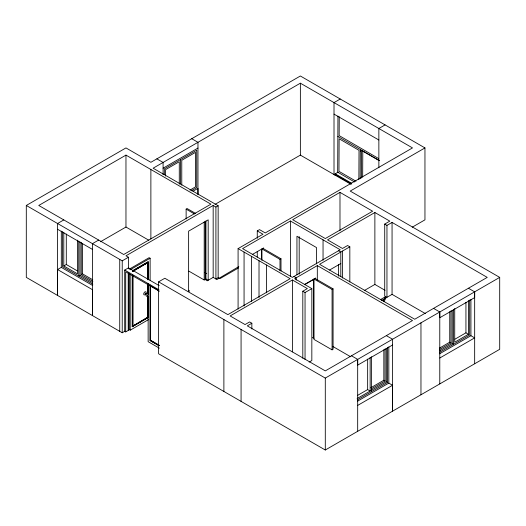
<?xml version="1.0" encoding="UTF-8"?>
<svg xmlns="http://www.w3.org/2000/svg" width="526" height="526" viewBox="0 0 526 526"><rect width="100%" height="100%" fill="white"/><g stroke="black" fill="none" stroke-linecap="round" stroke-linejoin="round"><path stroke-width="0.79" d="M92.701 285.513L61.305 267.386L57.571 269.542L57.571 295.441L57.571 223.511L63.797 219.914M197.967 194.009L197.967 188.341L193.088 191.162M351.453 355.78L357.68 359.376L357.68 365.136L392.56 344.997M357.43 401.239L388.826 383.112L392.56 385.275L392.56 411.168L392.56 339.237L386.334 335.641M433.549 308.387L439.775 311.977L439.775 317.737L474.662 297.598L474.662 291.845L468.429 288.248M337.948 116.068L337.672 172.173L354.517 181.957M339.237 116.779L339.145 135.609L378.674 158.556M358.877 179.629L359.021 150.331L339.125 138.779L338.961 171.331L356.017 181.233M360.165 178.715L360.31 149.489M361.375 178.018L361.513 150.383L379.134 160.614M362.664 177.183L362.795 151.126M132.887 270.509L148.141 261.705L148.043 279.194M383.309 301.036L384.815 297.795L385.834 297.959L392.061 294.363L425.449 313.634M384.158 301.576L385.834 297.959L384.289 297.407M132.19 275.013L132.19 326.725L148.043 317.467L148.043 296.289M132.94 275.42L132.94 326.008L132.486 326.416L132.48 275.151M124.997 331.17L122.223 332.767L26.3 277.386L26.3 205.462L125.964 147.918L150.877 162.304L300.372 75.994L424.955 147.918L424.955 219.848L412.259 227.173M125.964 155.111L38.76 205.462L123.722 254.512L210.926 204.167L125.964 155.111L125.964 227.035L100.44 241.776M257.267 238.278L257.267 230.921L259.509 229.625L265.242 232.933L412.496 147.918L300.372 83.187L153.119 168.202L218.152 205.745L218.152 277.675L215.91 278.971L215.91 207.04L213.168 205.462L125.964 255.807L128.456 257.247L128.456 268.687M163.086 168.202L197.967 148.062M340.237 99.013L334.01 102.609L334.01 174.533L338.165 172.133M98.678 240.053L92.451 243.65L92.451 315.58L92.451 289.681L57.571 269.542M189.998 190.07L195.475 186.901L195.475 152.376L181.772 160.292L181.772 185.178M191.089 190.872L196.724 187.624L196.724 150.219L164.336 168.918L164.336 174.612M63.797 232.229L63.797 265.952L66.289 264.512L77.25 270.837M186.132 218.928L186.132 209.131L187.131 208.552L195.468 213.365M92.668 282.62L79.991 275.302L78.749 276.019L78.749 241.059M81.241 242.466L81.241 274.579L82.483 273.862L92.76 279.793M215.035 204.384L300.372 155.111L350.829 184.245M26.3 205.462L122.223 260.843L128.456 257.247M215.91 207.04L218.152 205.745M128.456 272.632L128.456 330.321L125.714 331.906L124.715 331.327L124.715 270.048L128.456 267.892L159.233 285.664M129.205 269.187L149.134 257.674L150.134 258.253L150.134 280.299M130.198 269.759L150.134 258.253M385.085 124.905L378.858 128.502L378.858 167.768M132.48 271.074L148.043 262.093L147.951 279.681M132.69 271.199L147.642 262.566L147.891 279.845M132.749 271.232L147.951 262.454L132.94 271.344M334.51 174.823L335.752 174.099M335.009 175.105L336.252 174.389M424.955 147.918L350.204 191.076L499.7 277.386L499.7 349.31L325.292 450.006L158.602 353.768L158.602 281.844L164.829 278.247L227.87 314.64L290.161 278.681L238.087 248.614L238.087 309.097M238.087 248.614L263 234.228L257.267 230.921M290.405 220.992L242.571 248.614L292.403 277.386L340.237 249.765L290.405 220.992L290.405 276.577M339.987 192.371L292.647 219.704L325.292 238.548L372.632 211.215L339.987 192.371L339.987 230.782M188.913 271.153L204.2 279.977L205.942 278.971L208.184 280.259L208.184 219.842L188.624 231.138L188.624 291.555L189.623 290.977L188.38 290.26M252.506 254.387L263.684 247.93M238.83 266.597L216.903 279.543L213.168 277.386L207.191 280.838L205.193 279.398L205.193 221.433M147.642 296.02L147.642 317.231L132.94 326.008M132.19 326.725L148.141 317.52L147.642 317.231M128.206 273.027L128.206 330.177L129.205 329.605L130.198 330.177L148.759 319.466M238.456 267.964L219.894 278.681L218.152 277.675M261.941 260.37L261.941 248.936L280.003 259.371L281.002 258.792L281.002 271.041M158.832 345.575L150.114 340.546L150.614 340.256L150.614 285.861L150.364 340.401M349.829 246.819L319.558 264.295L414.738 319.243L487.24 277.386L392.061 222.432L386.958 225.384L386.958 297.308L384.716 296.013L384.716 224.089L389.819 221.137L374.874 212.511L327.534 239.843L342.479 248.469L347.587 245.524L349.829 246.819L349.829 281.962M302.805 358.252L302.805 291.233L307.348 288.603L292.403 279.977L230.112 315.935L245.063 324.568L249.607 321.945L251.849 323.234L251.849 328.96M251.849 323.234L247.305 325.864L325.292 370.889L412.496 320.538L317.316 265.591L294.645 278.681L311.833 288.603L311.833 360.534L309.117 362.098M304.58 284.448L315.758 277.998M329.624 269.989L340.802 263.539M304.659 284.691L313.844 279.391M302.805 291.233L305.047 292.522L311.833 288.603M332.077 289.431L333.076 288.859L333.076 349.277L332.077 349.849L314.015 339.421L314.015 279.004L332.077 289.431L332.077 349.849M364.275 290.556L374.874 284.435L385.065 290.319M380.863 299.386L385.709 296.592M314.015 338.271L312.523 337.692L313.516 337.12L313.516 279.148M381.567 300.418L384.342 298.821M158.602 281.844L325.292 378.082L499.7 277.386M357.371 395.519L367.648 389.588L370.14 391.028L370.14 357.305M370.823 387.754L383.842 380.239L385.085 380.955L385.085 348.843M439.466 348.127L449.743 342.189L450.992 342.906L450.992 310.794M454.977 339.171L465.937 332.84L468.429 334.28L468.429 300.556M371.382 388.872L385.085 380.955M439.341 349.632L450.992 342.906M357.121 398.544L370.14 391.028M370.843 390.621L386.334 381.679L387.577 382.395L387.577 347.436M439.558 350.947L452.235 343.629L453.484 344.346L453.484 309.387M468.429 334.28L454.727 342.189L454.727 308.466M357.299 399.878L387.577 382.395M439.401 352.479L469.679 334.996L469.679 300.037M439.526 353.84L470.921 335.719L474.662 337.876L439.775 358.015M357.68 405.414L392.56 385.275M360.303 151.074L361.513 150.383M334.01 114.116L378.858 140.008M335.253 173.817L351.598 183.252M335.627 174.75L351.677 184.015M384.716 224.089L386.958 225.384M191.74 138.713L197.967 142.309L197.967 194.62M338.56 250.738L340.802 252.033L340.802 276.604M156.86 158.852L163.086 162.449L163.086 174.711M262.941 248.364L281.002 258.792M315.015 278.425L333.076 288.859M186.132 209.131L194.469 213.944M293.955 276.485L296.197 277.781L296.197 280.082M125.964 227.035L148.805 240.224M204.568 272.422L206.685 273.645M332.945 346.535L350.697 356.786M57.571 229.264L92.451 249.403M124.715 270.048L158.997 289.839M156.419 288.971L157.8 289.767M158.293 290.359L150.304 285.743L150.212 340.486L159.181 345.667M159.404 291.226L125.714 271.778L125.714 331.906M81.241 274.579L92.885 281.305M63.797 265.952L77.5 273.862L77.5 240.139M92.832 284.152L62.555 266.669L62.555 231.703M150.614 340.256L158.957 345.076M150.304 340.44L159.404 345.621M159.339 348.153L148.141 341.69L148.141 283.994M337.85 136.444L379.266 160.496M474.662 291.845L474.662 363.768M470.921 299.465L470.921 335.719M465.937 302.332L465.937 332.84M452.235 310.294L452.235 343.629M449.743 311.681L449.743 342.189M439.775 311.977L439.775 383.908M420.964 322.839L420.964 394.77M392.061 222.432L392.061 294.363M388.826 346.864L388.826 383.112M386.334 348.343L386.334 381.679M383.842 349.731L383.842 380.239M374.874 212.511L374.874 284.435M371.382 356.753L371.382 391.745M367.648 359.08L367.648 389.588M357.68 359.376L357.68 431.307M342.479 251.06L342.479 278.03M338.56 264.696L338.56 276.124M325.292 378.082L325.292 450.006M323.049 239.843L323.049 260.271M317.316 265.591L317.316 280.299M316.507 263.901L316.507 247.568L296.947 236.279L296.947 274.651M305.047 292.522L305.047 359.547M300.372 83.187L300.372 155.111M299.189 236.615L299.189 274.178M292.403 279.977L292.403 351.901M280.003 259.371L280.003 270.798M266.491 265.012L266.491 292.804M261.442 249.087L261.442 259.699M259.016 260.699L259.016 297.479M257.267 251.356L257.267 257.076M251.54 256.386L251.54 301.339M244.064 252.066L244.064 306.014M241.072 329.46L241.072 401.384M223.885 319.532L223.885 391.456M213.168 205.462L213.168 277.386M205.942 220.999L205.942 278.971M204.2 222.005L204.2 279.977M180.53 159.569L180.53 183.962M179.281 184.212L179.281 161.732L165.578 169.642L165.578 176.065M150.877 169.497L150.877 238.968M150.114 285L150.114 340.546M148.141 261.705L148.141 279.76M148.043 284.079L148.043 293.035M147.951 284.599L147.951 293.626M147.951 296.085L147.951 317.415L132.723 326.192L132.749 275.335M147.891 283.922L147.891 292.897M147.891 296.164L147.891 317.375M147.642 262.566L147.642 278.885M147.642 284.599L147.642 293.574M130.198 274.657L130.198 330.177M129.205 273.27L129.205 329.605M122.223 260.843L122.223 332.767M119.737 259.403L119.737 331.327M82.483 243.354L82.483 273.862M79.991 241.96L79.991 275.302M66.289 233.998L66.289 264.512M61.305 231.138L61.305 267.386M145.834 293.83A1.762 1.019 -60 0 1 143.782 294.488A1.762 1.019 -60 0 1 145.064 291.825A1.762 1.019 -60 0 1 146.031 293.416M148.694 296.914A1.762 1.019 -60 0 1 147.444 296.197A1.762 1.019 -60 0 1 148.694 294.041M146.938 296.23A1.762 1.019 -60 0 1 146.274 294.35A1.762 1.019 -60 0 1 148.339 293.311M145.189 293.712C145.695 294.79 145.978 292.265 145.189 293.712"/></g></svg>
